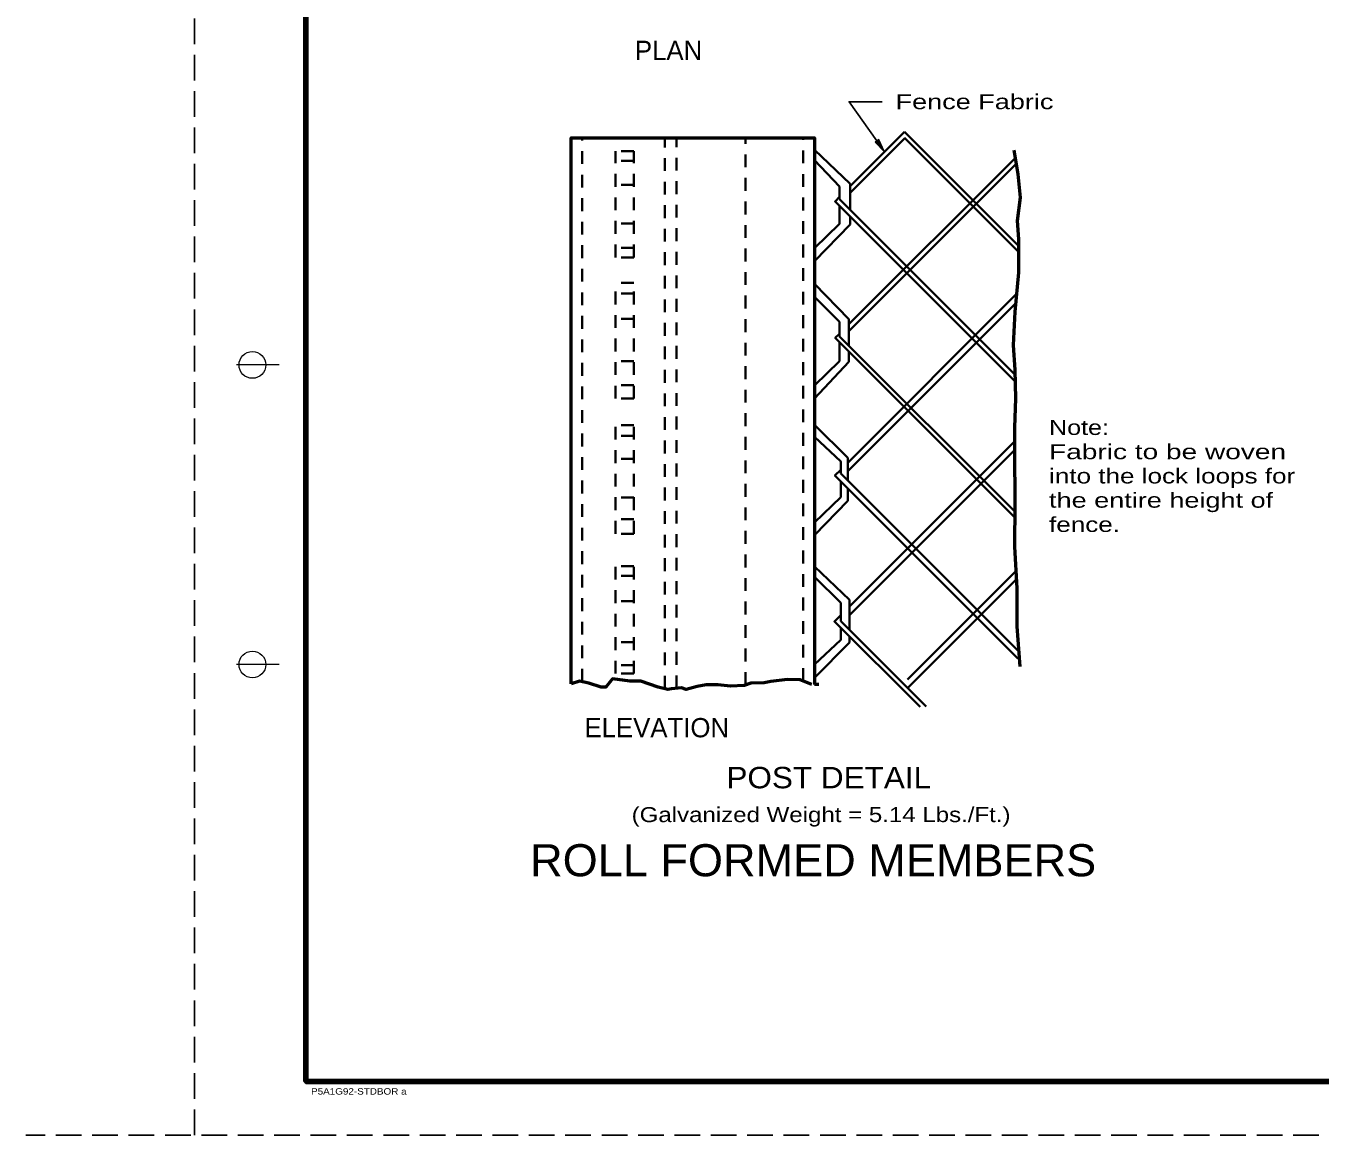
# Model space of a CAD drawing. Extents: x 36.5 to 71.8, y 27 to 49.
# Drawn here: x 36.47 to 48.56, y 27.04 to 37.41 of the extents above; entities that cross this region are included whole.
import ezdxf

# ---------------------------------------------------------------- set-up
doc = ezdxf.new("R2010")
doc.units = 0
doc.header["$LTSCALE"] = 0.04
doc.header["$PDMODE"] = 32
doc.header["$PDSIZE"] = 0.02
doc.linetypes.add('LONG_DASHED', pattern=[7.5, 6, -1.5])
doc.linetypes.add('MEDIUM_DASHED', pattern=[4.5, 3, -1.5])
for name, color, linetype, lineweight in [('1', 7, 'Continuous', 35), ('2', 7, 'MEDIUM_DASHED', 35), ('3', 7, 'Continuous', 13)]:
    doc.layers.add(name, color=color, linetype=linetype, lineweight=lineweight)

msp = doc.modelspace()

# ---------------------------------------------------------------- hatches: boundary and pattern name
at = {"layer": '3'}
msp.add_hatch(color=256, dxfattribs=at).paths.add_polyline_path([(44.43658, 36.3455), (44.40258, 36.32142), (44.492, 36.23158), (44.492, 36.23158)])

# ---------------------------------------------------------------- linework, layer by layer
at = {"layer": '1', "linetype": 'LONG_DASHED', "lineweight": 25}
for p, q in [((38.043, 49.03833), (38.043, 27.03833)), ((71.668, 27.03833), (36.468, 27.03833))]:
    msp.add_line(p, q, dxfattribs=at)
at = {"layer": '1', "lineweight": 158}
msp.add_line((39.08467, 48.53833), (39.08467, 27.53833), dxfattribs=at)
at = {"layer": '1'}
for p, q in [((44.16875, 35.90833), (44.67667, 36.41625)), ((45.7425, 35.3505), (44.67667, 36.41625)), ((44.16875, 35.84608), (44.68092, 36.35825)), ((45.7425, 35.29667), (44.67733, 36.36183)), ((44.15775, 34.6185), (45.71142, 36.17217)), ((44.07, 35.90783), (43.83533, 36.15408)), ((44.15775, 34.55408), (45.72083, 36.11717)), ((44.07, 35.7875), (44.07, 35.90783)), ((45.7105, 34.147), (44.07, 35.7875)), ((44.16875, 35.62683), (44.16875, 35.55117)), ((44.16875, 35.55117), (43.83533, 35.20767)), ((44.07, 34.64242), (43.83533, 34.87608)), ((44.14675, 33.32408), (45.72458, 34.90183)), ((44.14675, 33.246), (45.71692, 34.81608)), ((44.07, 34.50533), (44.07, 34.64242)), ((45.70858, 32.86683), (44.07, 34.50533)), ((44.15775, 34.36275), (44.15775, 34.2685)), ((44.15775, 34.2685), (43.83533, 33.92383)), ((44.14675, 33.37083), (43.83533, 33.67842)), ((44.16317, 31.98133), (45.70408, 33.52225)), ((45.70408, 33.44067), (44.16317, 31.89983)), ((44.14675, 33.15692), (44.14675, 33.37083)), ((45.74742, 31.55625), (44.081, 33.22267)), ((44.081, 33.151), (44.081, 33.00267)), ((44.081, 33.00267), (43.83533, 32.76583)), ((44.70592, 31.2985), (45.717, 32.30967)), ((44.08092, 32.01342), (43.83533, 32.25817)), ((44.71567, 31.22633), (45.72142, 32.23208)), ((44.08092, 32.01342), (44.08092, 31.84433)), ((44.08092, 31.84433), (44.87917, 31.04608)), ((44.16317, 31.70133), (44.16317, 31.64517)), ((44.16317, 31.64517), (43.83533, 31.31392))]:
    msp.add_line(p, q, dxfattribs=at)
at = {"layer": '1', "lineweight": 13}
for p, q in [((38.83467, 34.23833), (38.43467, 34.23833)), ((38.83467, 31.43833), (38.43467, 31.43833))]:
    msp.add_line(p, q, dxfattribs=at)
at = {"layer": '1', "lineweight": 53}
msp.add_line((43.87567, 31.252), (43.83533, 31.252), dxfattribs=at)
at = {"layer": '1', "lineweight": 158}
msp.add_lwpolyline([(71.58467, 48.53833), (71.58467, 27.53833), (39.08467, 27.53833)], dxfattribs=at)
at = {"layer": '1', "lineweight": 53}
for points in [[(41.56408, 31.25825), (41.56408, 36.36183), (43.83533, 36.36183), (43.83533, 31.252)], [(45.69858, 36.24725), (45.737, 36.02292), (45.75892, 35.80433), (45.7315, 35.58567), (45.7425, 35.41308), (45.7425, 35.10242), (45.70958, 34.73425), (45.69308, 34.42358)], [(45.69308, 34.42358), (45.70958, 34.19375), (45.71508, 33.92333), (45.70408, 33.65292), (45.70408, 33.39983)], [(45.70408, 33.44067), (45.70958, 32.93942), (45.70408, 32.53667), (45.726, 32.15125)], [(45.726, 32.15125), (45.726, 31.79475), (45.75342, 31.42083)], [(43.81183, 31.252), (43.70375, 31.29317), (43.58092, 31.29833), (43.42858, 31.27775), (43.36475, 31.26742), (43.24192, 31.26225), (43.178, 31.24167), (43.05033, 31.2365), (42.93733, 31.24683), (42.82433, 31.24683), (42.74075, 31.23133), (42.63758, 31.20558), (42.59342, 31.221), (42.50008, 31.21075), (42.46567, 31.20558), (42.37725, 31.22617), (42.21508, 31.28292), (42.11192, 31.28292), (41.94975, 31.3035), (41.88592, 31.22617), (41.84167, 31.22617), (41.72867, 31.26225), (41.64025, 31.28292), (41.56408, 31.25825)]]:
    msp.add_lwpolyline(points, dxfattribs=at)
at = {"layer": '1'}
for points in [[(43.83533, 36.24825), (44.16875, 35.93083), (44.16875, 35.68883)], [(45.71183, 34.08375), (44.028, 35.76758), (44.07, 35.80958)], [(43.83533, 35.32967), (44.07, 35.55692), (44.07, 35.72558)], [(43.83533, 34.9965), (44.15775, 34.66542), (44.15775, 34.41758)], [(45.70783, 32.81275), (44.02992, 34.49067), (44.07, 34.53075)], [(43.83533, 34.0475), (44.07, 34.27425), (44.07, 34.4505)], [(43.83533, 33.56617), (44.081, 33.33633), (44.081, 33.22267)], [(45.73758, 31.49442), (44.02733, 33.20467), (44.081, 33.25833)], [(43.83533, 32.64808), (44.14675, 32.96817), (44.14675, 33.08517)], [(43.83533, 32.35425), (44.16317, 32.04217), (44.16317, 31.76208)], [(44.82375, 31.04075), (44.02325, 31.84133), (44.08092, 31.89908)], [(43.83533, 31.43692), (44.08092, 31.66817), (44.08092, 31.78358)]]:
    msp.add_lwpolyline(points, dxfattribs=at)
at = {"layer": '1', "lineweight": 13}
for centre in [(38.58467, 34.23833), (38.58467, 31.43833)]:
    msp.add_circle(centre, 0.125, dxfattribs=at)
at = {"layer": '1'}
msp.add_point((39.08467, 27.53833), dxfattribs=at)
at = {"layer": '2'}
for p, q in [((41.66508, 31.27708), (41.66508, 36.36183)), ((42.43925, 31.21175), (42.43925, 36.36183)), ((42.54675, 31.21592), (42.54675, 36.36183)), ((43.19192, 31.24617), (43.19192, 36.36183)), ((43.72958, 31.28333), (43.72958, 36.36183)), ((42.14892, 36.23708), (41.97692, 36.23708)), ((41.97692, 35.24433), (41.97692, 36.23708)), ((42.14892, 35.24433), (42.14892, 36.23708)), ((42.14892, 36.14683), (41.97692, 36.14683)), ((42.14892, 35.92117), (41.97692, 35.92117)), ((42.14892, 35.56025), (41.97692, 35.56025)), ((42.14892, 35.33458), (41.97692, 35.33458)), ((42.14892, 35.24433), (41.97692, 35.24433)), ((42.14892, 35.0075), (41.97692, 35.0075)), ((41.97692, 33.9245), (41.97692, 35.0075)), ((42.14892, 33.9245), (42.14892, 35.0075)), ((42.14892, 34.90592), (41.97692, 34.90592)), ((42.14892, 34.669), (41.97692, 34.669)), ((42.14892, 34.27425), (41.97692, 34.27425)), ((42.14892, 34.04858), (41.97692, 34.04858)), ((42.14892, 33.9245), (41.97692, 33.9245)), ((42.14892, 33.67633), (41.97692, 33.67633)), ((41.97692, 32.66108), (41.97692, 33.67633)), ((42.14892, 32.66108), (42.14892, 33.67633)), ((42.14892, 33.57483), (41.97692, 33.57483)), ((42.14892, 33.3605), (41.97692, 33.3605)), ((42.14892, 32.9995), (41.97692, 32.9995)), ((42.14892, 32.79642), (41.97692, 32.79642)), ((42.14892, 32.66108), (41.97692, 32.66108)), ((41.97692, 31.3525), (41.97692, 32.3565)), ((42.14892, 32.3565), (41.97692, 32.3565)), ((42.14892, 31.3525), (42.14892, 32.3565)), ((42.14892, 32.26625), (41.97692, 32.26625)), ((42.14892, 32.02933), (41.97692, 32.02933)), ((42.14892, 31.64583), (41.97692, 31.64583)), ((42.14892, 31.4315), (41.97692, 31.4315)), ((42.14892, 31.3525), (41.97692, 31.3525))]:
    msp.add_line(p, q, dxfattribs=at)
at = {"layer": '3', "lineweight": 25}
msp.add_lwpolyline([(44.41958, 36.33342), (44.15925, 36.6995), (44.469, 36.6995)], dxfattribs=at)
at = {"layer": '3'}
msp.add_lwpolyline([(44.43658, 36.3455), (44.40258, 36.32142), (44.492, 36.23158), (44.492, 36.23158)], close=True, dxfattribs=at)

# ---------------------------------------------------------------- texts
at = {"layer": '1', "width": 1.15}
msp.add_text('P5A1G92-STDBOR a', height=0.06, dxfattribs=at).set_placement((39.13267, 27.41733))
at = {"layer": '3'}
for s, p in [('PLAN', (42.15842, 37.08917)), ('ELEVATION', (41.68717, 30.75758))]:
    msp.add_text(s, height=0.18, dxfattribs=at).set_placement(p)
for s, height, width, p in [('Fence Fabric', 0.14, 1.35, (44.594, 36.6295)), ('Note:', 0.14, 1.25, (46.028, 33.58392)), ('Fabric to be woven', 0.14, 1.4, (46.028, 33.35725)), ('into the lock loops for', 0.14, 1.3, (46.028, 33.13058)), ('the entire height of', 0.14, 1.35, (46.028, 32.90392)), ('fence.', 0.14, 1.3, (46.028, 32.67717)), ('POST DETAIL', 0.2, 1.1, (43.01333, 30.28075)), ('(Galvanized Weight = 5.14 Lbs./Ft.)', 0.14, 1.2, (42.12792, 29.96442)), ('ROLL FORMED MEMBERS', 0.3, 1.05, (41.17925, 29.45825))]:
    msp.add_text(s, height=height, dxfattribs=dict(at, width=width)).set_placement(p)

doc.saveas('drawing.dxf')
